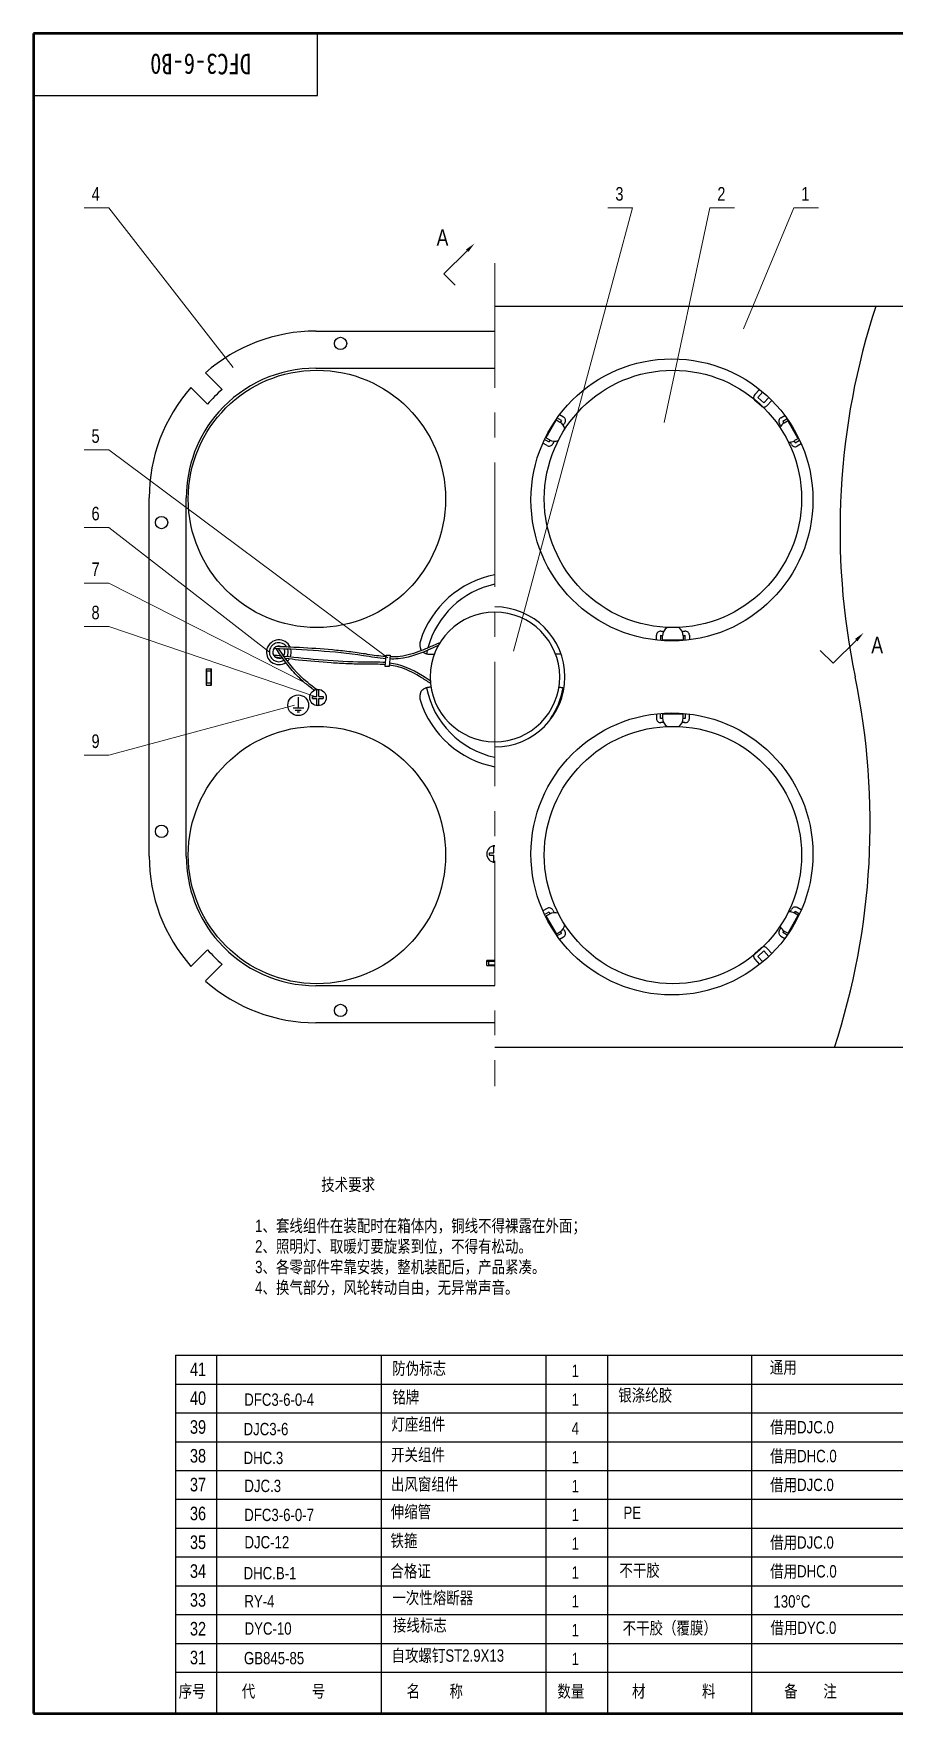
# Model space of a CAD drawing. Extents: x 2851 to 5144, y -2460 to -454.
# Drawn here: x 2850.9 to 3060, y -862.2 to -454.2 of the extents above; entities that cross this region are included whole.
import ezdxf

# ---------------------------------------------------------------- set-up
doc = ezdxf.new("R2010")
doc.units = 0
doc.header["$LTSCALE"] = 1.21
doc.header["$MEASUREMENT"] = 0
doc.linetypes.add('0', pattern=[0])
doc.linetypes.add('CENTERX2', pattern=[4, 2.5, -0.5, 0.5, -0.5])
doc.layers.get('0').update_dxf_attribs({"linetype": 'CONTINUOUS', "lineweight": 30})
doc.layers.add('center', color=1, linetype='CENTERX2', lineweight=15)
doc.layers.add('dim', color=5, linetype='CONTINUOUS', lineweight=15)
doc.styles.get("Standard").update_dxf_attribs({"font": 'txt.shx', "width": 0.8, "height": 3})

msp = doc.modelspace()

# ---------------------------------------------------------------- linework, layer by layer
at = {"lineweight": 53}
for p, q in [((3425.41, -454.18), (2850.91, -454.18)), ((2850.91, -454.18), (2850.91, -862.18))]:
    msp.add_line(p, q, dxfattribs=at)
for p, q in [((2850.91, -454.18), (2850.91, -469.18)), ((2919.91, -469.18), (2919.91, -454.18)), ((2850.91, -469.18), (2919.91, -469.18)), ((2956.25, -506.92), (2950.6, -512.57)), ((2950.6, -512.57), (2953.33, -515.3)), ((2975.46, -552.27), (2977.86, -548.11)), ((2977.43, -548.61), (2977.55, -548.69)), ((2978, -548.08), (2978.77, -548.53)), ((2979.15, -548.16), (2978.06, -547.53)), ((2978.65, -546.72), (2979.65, -547.3)), ((3032.43, -547.49), (3033.42, -546.92)), ((3034, -547.74), (3032.93, -548.36)), ((3033.3, -548.72), (3034.08, -548.27)), ((3036.61, -552.47), (3034.21, -548.31)), ((3034.52, -548.88), (3034.71, -548.77)), ((2975.65, -554.22), (2974.65, -553.65)), ((2975.06, -552.73), (2976.15, -553.36)), ((2976.27, -552.86), (2975.5, -552.41)), ((2975.68, -551.64), (2975.8, -551.72)), ((2975.81, -551.69), (2975.8, -551.72)), ((3036.58, -552.6), (3035.8, -553.05)), ((3035.93, -553.55), (3037.01, -552.93)), ((3036.27, -551.91), (3036.46, -551.8)), ((3037.42, -553.85), (3036.43, -554.42)), ((3002.24, -601.47), (3002.24, -600.32)), ((3003.24, -600.32), (3003.24, -601.58)), ((3003.74, -601.36), (3003.74, -600.46)), ((3003.84, -601.46), (3008.64, -601.46)), ((3004.49, -601.66), (3004.49, -601.44)), ((3007.96, -601.45), (3007.99, -601.44)), ((3007.99, -601.63), (3007.99, -601.44)), ((3008.74, -600.46), (3008.74, -601.36)), ((3009.24, -601.53), (3009.24, -600.32)), ((3010.24, -600.32), (3010.24, -601.42)), ((3050.8, -601.47), (3045.15, -607.12)), ((3045.15, -607.12), (3042.03, -604)), ((2915.2, -615.38), (2915.2, -617.89)), ((2918.7, -615.19), (2919.74, -615.19)), ((2918.7, -615.69), (2919.74, -615.69)), ((2919.74, -615.19), (2919.74, -613.58)), ((2919.74, -617.3), (2919.74, -615.69)), ((2920.24, -615.19), (2920.24, -613.58)), ((2920.24, -615.19), (2921.28, -615.19)), ((2920.24, -615.69), (2921.28, -615.69)), ((2920.24, -617.3), (2920.24, -615.69)), ((2913.98, -617.98), (2916.57, -617.98)), ((2914.49, -618.49), (2915.94, -618.49)), ((2914.92, -618.93), (2915.51, -618.93)), ((3002.24, -619.4), (3002.24, -620.55)), ((3003.24, -620.55), (3003.24, -619.3)), ((3003.74, -619.51), (3003.74, -620.41)), ((3003.84, -619.41), (3008.64, -619.41)), ((3004.49, -619.22), (3004.49, -619.44)), ((3007.96, -619.43), (3007.99, -619.44)), ((3007.99, -619.25), (3007.99, -619.44)), ((3008.74, -620.41), (3008.74, -619.51)), ((3009.24, -619.34), (3009.24, -620.55)), ((3010.24, -620.55), (3010.24, -619.45)), ((2962.74, -653.19), (2962.74, -651.58)), ((2961.7, -653.19), (2962.74, -653.19)), ((2961.7, -653.69), (2962.74, -653.69)), ((2962.74, -655.3), (2962.74, -653.69)), ((2975.65, -666.65), (2974.65, -667.23)), ((2975.06, -668.15), (2976.15, -667.52)), ((2975.46, -668.61), (2977.86, -672.77)), ((2976.27, -668.02), (2975.5, -668.47)), ((3036.61, -668.41), (3034.21, -672.57)), ((3036.58, -668.28), (3035.8, -667.83)), ((3035.93, -667.32), (3037.01, -667.95)), ((3036.27, -668.96), (3036.46, -669.08)), ((3037.42, -667.03), (3036.43, -666.46)), ((2975.68, -669.23), (2975.8, -669.16)), ((2975.81, -669.19), (2975.8, -669.16)), ((2977.43, -672.26), (2977.55, -672.19)), ((2978, -672.8), (2978.77, -672.35)), ((2979.15, -672.72), (2978.06, -673.34)), ((3034, -673.14), (3032.93, -672.52)), ((3033.3, -672.16), (3034.08, -672.61)), ((3034.52, -671.99), (3034.71, -672.1)), ((2978.65, -674.16), (2979.65, -673.58)), ((3032.43, -673.39), (3033.42, -673.96)), ((2885.41, -775.18), (3065.41, -775.18)), ((2895.41, -862.18), (2895.41, -775.18)), ((2935.41, -862.18), (2935.41, -775.18)), ((2975.42, -862.18), (2975.42, -775.18)), ((2990.42, -862.18), (2990.42, -775.18)), ((3025.42, -862.18), (3025.42, -775.18)), ((2885.41, -782.18), (3065.41, -782.18)), ((2885.41, -789.18), (3065.41, -789.18)), ((2885.41, -796.18), (3065.41, -796.18)), ((2885.41, -803.18), (3065.41, -803.18)), ((2885.41, -810.18), (3065.41, -810.18)), ((2885.41, -817.18), (3065.41, -817.18)), ((2885.41, -824.18), (3065.41, -824.18)), ((2885.41, -831.18), (3065.41, -831.18)), ((2885.41, -838.18), (3065.41, -838.18)), ((2885.41, -845.18), (3065.41, -845.18)), ((2885.41, -852.18), (3065.41, -852.18))]:
    msp.add_line(p, q)
at = {"color": 7, "linetype": 'Continuous'}
for p, q in [((3067.99, -520.44), (2962.99, -520.44)), ((2919.49, -526.44), (2962.99, -526.44)), ((2896.72, -540.63), (2892.67, -536.59)), ((2919.49, -535.44), (2962.99, -535.44)), ((2889.14, -540.12), (2893.18, -544.17)), ((3026.11, -541.86), (3027.26, -540.6)), ((3028.04, -541.23), (3026.84, -542.54)), ((3026.84, -542.54), (3028.32, -543.89)), ((3028.32, -543.89), (3029.53, -542.56)), ((3027.65, -544.62), (3026.17, -543.27)), ((3030.25, -543.26), (3029.06, -544.56)), ((2878.99, -653.94), (2878.99, -566.94)), ((2887.99, -653.94), (2887.99, -566.94)), ((2947.48, -604.94), (2948.28, -604.94)), ((2978.5, -604.94), (2977.7, -604.94)), ((2892.87, -608.44), (2894.12, -608.44)), ((2892.87, -608.44), (2892.87, -612.44)), ((2892.99, -608.94), (2893.99, -608.94)), ((2892.99, -611.94), (2892.99, -608.94)), ((2893.99, -611.94), (2892.99, -611.94)), ((2893.99, -608.44), (2893.99, -612.44)), ((2894.12, -612.44), (2894.12, -608.44)), ((2892.87, -612.44), (2894.12, -612.44)), ((2893.18, -676.71), (2889.14, -680.75)), ((3027.65, -676.25), (3026.17, -677.6)), ((3026.84, -678.34), (3028.32, -676.99)), ((3028.32, -676.99), (3029.53, -678.32)), ((3030.25, -677.62), (3029.06, -676.32)), ((2892.67, -684.29), (2896.72, -680.24)), ((2962.99, -679.31), (2960.99, -679.31)), ((2960.99, -680.56), (2960.99, -679.31)), ((2960.99, -679.44), (2962.99, -679.44)), ((2960.99, -680.56), (2962.99, -680.56)), ((2961.49, -680.44), (2961.49, -679.44)), ((2962.99, -680.44), (2961.49, -680.44)), ((3026.11, -679.02), (3027.26, -680.28)), ((3028.04, -679.65), (3026.84, -678.34)), ((2962.99, -685.44), (2919.49, -685.44)), ((2962.99, -694.44), (2919.49, -694.44)), ((3067.99, -700.44), (2962.99, -700.44))]:
    msp.add_line(p, q, dxfattribs=at)
at = {"linetype": '0'}
msp.add_line((2885.41, -775.18), (2885.41, -862.18), dxfattribs=at)
at = {"linetype": '0', "lineweight": 53}
msp.add_line((2850.91, -862.18), (3425.41, -862.18), dxfattribs=at)
for points in [[(2977.55, -548.69), (2977.53, -548.7), (2977.51, -548.73), (2977.49, -548.75)], [(3034.58, -548.95), (3034.56, -548.92), (3034.54, -548.9), (3034.52, -548.88)], [(2975.83, -551.63), (2975.81, -551.66), (2975.81, -551.69)], [(3036.27, -551.91), (3036.27, -551.88), (3036.26, -551.85), (3036.24, -551.82)], [(3004.49, -601.44), (3004.52, -601.45), (3004.55, -601.46), (3004.58, -601.46)], [(3007.9, -601.46), (3007.93, -601.46), (3007.96, -601.45)], [(2918.7, -615.44), (2918.7, -615.36), (2918.7, -615.27), (2918.7, -615.19)], [(2918.7, -615.69), (2918.7, -615.61), (2918.7, -615.52), (2918.7, -615.44)], [(2921.28, -615.19), (2921.28, -615.27), (2921.28, -615.36), (2921.28, -615.44)], [(2921.28, -615.44), (2921.28, -615.52), (2921.28, -615.61), (2921.28, -615.69)], [(3004.49, -619.44), (3004.52, -619.43), (3004.55, -619.42), (3004.58, -619.41)], [(3007.9, -619.41), (3007.93, -619.42), (3007.96, -619.43)], [(2961.7, -653.44), (2961.7, -653.36), (2961.7, -653.27), (2961.7, -653.19)], [(2961.7, -653.69), (2961.7, -653.61), (2961.7, -653.52), (2961.7, -653.44)], [(3036.27, -668.96), (3036.27, -668.99), (3036.26, -669.02), (3036.24, -669.06)], [(2975.83, -669.25), (2975.81, -669.22), (2975.81, -669.19)], [(2977.55, -672.19), (2977.53, -672.17), (2977.51, -672.15), (2977.49, -672.12)], [(3034.58, -671.93), (3034.56, -671.96), (3034.54, -671.98), (3034.52, -671.99)]]:
    msp.add_lwpolyline(points)
msp.add_lwpolyline([(2936.56, -605.18), (2937.51, -605.18), (2937.28, -607.87), (2936.33, -607.87)], close=True)
at = {"color": 7, "linetype": 'Continuous'}
for centre, radius in [((2925.49, -529.44), 1.5), ((3005.99, -567.44), 34.25), ((2919.74, -567.19), 31.25), ((3006.24, -567.19), 31.25), ((2881.99, -572.94), 1.5), ((3005.99, -653.44), 34.25), ((2919.74, -653.69), 31.25), ((3006.24, -653.69), 31.25), ((2881.99, -647.94), 1.5), ((2925.49, -691.44), 1.5)]:
    msp.add_circle(centre, radius, dxfattribs=at)
for centre, radius in [((2915.2, -617.31), 2.52), ((2919.99, -615.44), 2)]:
    msp.add_circle(centre, radius)
for centre, radius, start, end in [((3221.83, -574.82), 175, 161.8961, 191.7443), ((2919.49, -566.94), 40.5, 90, 131.461), ((2919.49, -566.94), 31.5, 90, 138.539), ((2919.49, -566.94), 40.5, 138.539, 180), ((2919.49, -566.94), 34.79, 130.8793, 139.1207), ((3026.84, -542.54), 1, 137.5742, 227.5742), ((2919.49, -566.94), 31.5, 138.539, 180), ((3028.32, -543.89), 1, 227.5742, 317.5742), ((2967.49, -608.94), 23.75, 100.9221, 162.1887), ((2967.49, -608.94), 21.5, 102.0815, 165.0001), ((2962.99, -610.44), 15.75, 90, 270), ((2962.99, -610.44), 17, 270, 90), ((2962.99, -610.44), 15.75, 270, 90), ((2910.49, -604.44), 3, 24.1536, 304.4515), ((2910.49, -604.44), 3, 337.0602, 13.8611), ((2947.26, -602.44), 2.5, 162.1887, 184.8058), ((2910.49, -604.44), 3, 314.0207, 326.7676), ((2967.49, -608.94), 21.5, 166.6805, 168.833), ((2879.15, -646.06), 175, 341.8961, 11.7443), ((2947.26, -615.44), 2.5, 175.1942, 197.8113), ((2967.49, -608.94), 21.5, 191.167, 257.9185), ((2958.49, -608.94), 21.5, 327.0454, 348.833), ((2967.49, -608.94), 23.75, 197.8113, 259.0779), ((2919.49, -653.94), 40.5, 180, 221.461), ((2919.49, -653.94), 31.5, 180, 221.461), ((2919.49, -653.94), 34.79, 220.8793, 229.1207), ((2919.49, -653.94), 31.5, 221.461, 270), ((3028.32, -676.99), 1, 42.4258, 132.4258), ((3026.84, -678.34), 1, 132.4258, 222.4258), ((2919.49, -653.94), 40.5, 228.539, 270)]:
    msp.add_arc(centre, radius, start, end, dxfattribs=at)
for centre, radius, start, end in [((2977.95, -548.16), 0.1, 60, 150), ((2977.52, -550.69), 2.5, 10.334, 60), ((3005.45, -566.82), 32.25, 144.6624, 145.5654), ((3005.45, -566.82), 31.25, 144.6624, 145.8803), ((2979.15, -548.16), 1, 324.6624, 60), ((3032.93, -548.36), 1, 120, 215.3376), ((3006.62, -567.01), 31.25, 34.1197, 35.3376), ((3034.55, -550.89), 2.5, 120, 156.2723), ((3006.62, -567.01), 32.25, 34.4346, 35.3376), ((3034.13, -548.36), 0.1, 30, 120), ((2975.55, -552.32), 0.1, 150, 240), ((2976.15, -553.36), 1, 240, 335.3376), ((3005.45, -566.82), 32.25, 154.4346, 155.3376), ((2977.52, -550.69), 2.5, 240, 289.9058), ((3005.45, -566.82), 31.25, 154.1197, 155.3376), ((3034.55, -550.89), 2.5, 263.6017, 300), ((3006.62, -567.01), 31.25, 24.6624, 25.8803), ((3035.93, -553.55), 1, 204.6624, 300), ((3006.62, -567.01), 32.25, 24.6624, 25.5654), ((3036.53, -552.52), 0.1, 300, 30), ((3003.24, -600.32), 1, 84.6624, 180), ((3006.24, -568.21), 31.25, 264.6624, 265.8803), ((3006.24, -600.46), 2.5, 124.6591, 180), ((3006.24, -600.46), 2.5, 360, 55.3409), ((3006.24, -568.21), 31.25, 274.1197, 275.3376), ((3009.24, -600.32), 1, 0, 95.3376), ((2910.49, -604.44), 2.3, 33.353, 303.8208), ((2910.49, -604.44), 1.48, 63.3053, 287.6159), ((2910.49, -604.44), 1.48, 322.3151, 32.5263), ((2910.49, -604.44), 2.3, 331.8167, 19.1045), ((3006.24, -568.21), 32.25, 264.6624, 265.5654), ((3003.84, -601.36), 0.1, 180, 270), ((3008.64, -601.36), 0.1, 270, 0), ((3006.24, -568.21), 32.25, 274.4346, 275.3376), ((2910.49, -604.44), 2.3, 316.3245, 317.5683), ((2919.99, -615.44), 1.88, 82.3517, 97.6483), ((2919.99, -615.44), 1.88, 262.3517, 277.6483), ((3003.84, -619.51), 0.1, 90, 180), ((3008.64, -619.51), 0.1, 360, 90), ((3003.24, -620.55), 1, 180, 275.3376), ((3006.24, -652.66), 32.25, 94.4346, 95.3376), ((3006.24, -652.66), 31.25, 94.1197, 95.3376), ((3006.24, -620.41), 2.5, 180, 235.3409), ((3006.24, -620.41), 2.5, 304.6591, 0), ((3006.24, -652.66), 31.25, 84.6624, 85.8803), ((3006.24, -652.66), 32.25, 84.6624, 85.5654), ((3009.24, -620.55), 1, 264.6624, 360), ((2962.99, -653.44), 2, 90, 270), ((2962.99, -653.44), 1.88, 90, 97.6483), ((2962.99, -653.44), 1.88, 262.3517, 270), ((2975.55, -668.56), 0.1, 120, 210), ((2976.15, -667.52), 1, 24.6624, 120), ((3005.45, -654.06), 32.25, 204.6624, 205.5654), ((2977.52, -670.19), 2.5, 70.0942, 120), ((3005.45, -654.06), 31.25, 204.6624, 205.8803), ((3034.55, -669.99), 2.5, 60, 96.3983), ((3006.62, -653.87), 31.25, 334.1197, 335.3376), ((3035.93, -667.32), 1, 60, 155.3376), ((3006.62, -653.87), 32.25, 334.4346, 335.3376), ((3036.53, -668.36), 0.1, 330, 60), ((2977.95, -672.72), 0.1, 210, 300), ((2977.52, -670.19), 2.5, 300, 349.666), ((3005.45, -654.06), 32.25, 214.4346, 215.3376), ((3005.45, -654.06), 31.25, 214.1197, 215.3376), ((2979.15, -672.72), 1, 300, 35.3376), ((3032.93, -672.52), 1, 144.6624, 240), ((3006.62, -653.87), 31.25, 324.6624, 325.8803), ((3034.55, -669.99), 2.5, 203.7277, 240), ((3006.62, -653.87), 32.25, 324.6624, 325.5654), ((3034.13, -672.52), 0.1, 240, 330)]:
    msp.add_arc(centre, radius, start, end)
for points, knots in [([(2936.48, -606.03), (2934.69, -605.9), (2925.55, -604.28), (2916.53, -603.84), (2909.32, -603.54)], [13.295874, 13.295874, 13.295874, 13.295874, 18.709168, 40.514127, 40.514127, 40.514127, 40.514127]), ([(2919.05, -613.67), (2918.83, -613.51), (2918.61, -613.34), (2917.7, -612.62), (2917.01, -612.07), (2915.81, -611.02), (2915.3, -610.54), (2914.32, -609.53), (2913.86, -609.01), (2912.52, -607.39), (2911.69, -606.26), (2910.6, -604.7), (2910.31, -604.29), (2909.84, -603.56)], [0.485583, 0.485583, 0.485583, 0.485583, 1.310442, 1.310442, 3.931327, 3.931327, 6.003881, 6.003881, 8.076435, 8.076435, 12.221544, 12.221544, 13.724941, 13.724941, 13.724941, 13.724941]), ([(2936.53, -605.53), (2936.29, -605.52), (2936.05, -605.5), (2934.41, -605.33), (2932.97, -605.09), (2930.18, -604.66), (2928.84, -604.47), (2926.16, -604.15), (2924.83, -604.01), (2920.83, -603.64), (2918.17, -603.47), (2913.66, -603.23), (2911.8, -603.14), (2909.94, -603.07)], [13.290038, 13.290038, 13.290038, 13.290038, 14.015513, 14.015513, 18.324781, 18.324781, 22.318505, 22.318505, 26.312229, 26.312229, 34.299678, 34.299678, 39.906269, 39.906269, 39.906269, 39.906269]), ([(2919.61, -613.48), (2918.19, -612.38), (2914.61, -609.6), (2912, -605.85), (2910.43, -603.59)], [0.165441, 0.165441, 0.165441, 0.165441, 5.509572, 13.724941, 13.724941, 13.724941, 13.724941]), ([(2949.22, -602.8), (2946.01, -604.27), (2942.16, -606.03), (2938.11, -606.1), (2937.43, -606.08)], [0, 0, 0, 0, 10.276252, 12.34205, 12.34205, 12.34205, 12.34205]), ([(2949.62, -602.12), (2948.58, -602.54), (2948.14, -602.74), (2946.85, -603.32), (2945.99, -603.7), (2943.41, -604.72), (2941.69, -605.25), (2939.28, -605.56), (2938.6, -605.6), (2937.76, -605.59), (2937.62, -605.59), (2937.47, -605.58)], [0, 0, 0, 0, 1.386607, 1.386607, 4.15982, 4.15982, 9.706246, 9.706246, 11.86088, 11.86088, 12.314654, 12.314654, 12.314654, 12.314654]), ([(2936.41, -606.97), (2934.61, -606.81), (2926.21, -606.96), (2918.06, -606.16), (2911.73, -605.44)], [13.300691, 13.300691, 13.300691, 13.300691, 18.709168, 37.944553, 37.944553, 37.944553, 37.944553]), ([(2936.36, -607.47), (2936.13, -607.45), (2935.9, -607.43), (2934.25, -607.33), (2932.79, -607.34), (2929.97, -607.33), (2928.61, -607.3), (2925.92, -607.2), (2924.58, -607.12), (2920.57, -606.86), (2917.92, -606.61), (2914.22, -606.22), (2913.17, -606.1), (2912.12, -605.98)], [13.300184, 13.300184, 13.300184, 13.300184, 14.015513, 14.015513, 18.324781, 18.324781, 22.318505, 22.318505, 26.312229, 26.312229, 34.299678, 34.299678, 37.486683, 37.486683, 37.486683, 37.486683]), ([(2947.32, -612), (2947.21, -611.93), (2947.11, -611.87), (2946.22, -611.28), (2945.43, -610.77), (2943.04, -609.36), (2941.43, -608.56), (2939.09, -607.87), (2938.43, -607.73), (2937.6, -607.61), (2937.45, -607.58), (2937.31, -607.57)], [1.026092, 1.026092, 1.026092, 1.026092, 1.386607, 1.386607, 4.15982, 4.15982, 9.706246, 9.706246, 11.86088, 11.86088, 12.325207, 12.325207, 12.325207, 12.325207]), ([(2947.27, -611.37), (2944.73, -609.7), (2941.56, -607.78), (2938.03, -607.15), (2937.35, -607.07)], [1.406067, 1.406067, 1.406067, 1.406067, 10.276252, 12.347163, 12.347163, 12.347163, 12.347163])]:
    msp.add_open_spline(points, degree=3, knots=knots)
for points in [[(2944.77, -602.65), (2944.77, -602.88), (2944.79, -603.1), (2944.83, -603.3), (2944.87, -603.48), (2944.92, -603.64), (2944.97, -603.77), (2945.06, -603.96)], [(2945.2, -604.12), (2945.06, -603.96)], [(2945.56, -604.42), (2945.73, -604.53), (2945.93, -604.63), (2945.99, -604.66)], [(2945.99, -604.66), (2946.15, -604.73), (2946.4, -604.8), (2946.57, -604.85)], [(2946.57, -604.85), (2946.66, -604.87), (2946.68, -604.87)], [(2946.68, -604.87), (2946.78, -604.89)], [(2946.78, -604.89), (2946.94, -604.91), (2947.23, -604.93)], [(2947.23, -604.93), (2947.35, -604.94), (2947.48, -604.94)], [(2978.75, -604.93), (2978.63, -604.94), (2978.5, -604.94)], [(2978.99, -604.92), (2978.75, -604.93)], [(2945.06, -613.92), (2944.97, -614.11), (2944.92, -614.24), (2944.87, -614.4), (2944.83, -614.58), (2944.79, -614.78), (2944.77, -615), (2944.77, -615.23)], [(2945.06, -613.92), (2945.21, -613.75)], [(2945.21, -613.75), (2945.38, -613.59)], [(2945.38, -613.59), (2945.56, -613.45)], [(2945.99, -613.22), (2945.93, -613.25), (2945.73, -613.35), (2945.56, -613.45)], [(2946.57, -613.03), (2946.39, -613.07), (2946.15, -613.15), (2945.99, -613.22)], [(2946.68, -613.01), (2946.65, -613.01), (2946.57, -613.03)], [(2946.78, -612.99), (2946.68, -613.01)], [(2947.23, -612.95), (2946.93, -612.97), (2946.78, -612.99)], [(2947.45, -612.94), (2947.35, -612.94), (2947.23, -612.95)], [(2978.53, -612.94), (2978.63, -612.94), (2978.75, -612.95)], [(2978.75, -612.95), (2979.05, -612.97), (2979.2, -612.99)], [(2979.2, -612.99), (2979.3, -613.01)], [(2979.3, -613.01), (2979.33, -613.01), (2979.41, -613.03)], [(2979.41, -613.03), (2979.59, -613.07), (2979.73, -613.12)]]:
    msp.add_spline(points, degree=3, dxfattribs=at)
for points in [[(2911.06, -605.36), (2910.43, -605.29), (2909.81, -605.21), (2909.19, -605.14)], [(2911.45, -605.91), (2910.88, -605.84), (2910.3, -605.77), (2909.73, -605.71)]]:
    msp.add_open_spline(points, degree=3)
msp.add_open_spline([(2945.56, -604.42), (2945.55, -604.42), (2945.55, -604.42), (2945.54, -604.41)], degree=3, dxfattribs=at)
for points in [[(2956.54, -507.22), (2955.95, -506.63), (2958.02, -505.16)], [(3051.09, -601.77), (3050.5, -601.18), (3052.56, -599.71)]]:
    msp.add_solid(points)
at = {"layer": 'center', "ltscale": 10}
msp.add_line((2962.99, -509.93), (2962.99, -709.83), dxfattribs=at)
at = {"layer": 'dim'}
for p, q in [((2863.19, -496.48), (2869.19, -496.48)), ((2899.42, -535.26), (2869.19, -496.48)), ((2967.53, -604.14), (2996.44, -496.48)), ((2996.44, -496.48), (2990.44, -496.48)), ((3004.09, -548.64), (3015.19, -496.48)), ((3015.19, -496.48), (3021.19, -496.48)), ((3023.4, -525.89), (3035.58, -496.48)), ((3035.58, -496.48), (3041.58, -496.48)), ((2869.19, -555.3), (2863.19, -555.3)), ((2936.99, -605.78), (2869.19, -555.3)), ((2869.19, -574.13), (2863.19, -574.13)), ((2908.19, -604.44), (2869.19, -574.13)), ((2869.19, -587.67), (2863.19, -587.67)), ((2916.73, -611.82), (2869.19, -587.67)), ((2869.19, -598.17), (2863.19, -598.17)), ((2919.29, -615.19), (2869.19, -598.17)), ((2914.33, -617.31), (2869.19, -629.43)), ((2869.19, -629.43), (2863.19, -629.43))]:
    msp.add_line(p, q, dxfattribs=at)

# ---------------------------------------------------------------- texts
at = {"insert": (2903.73, -464.09), "char_height": 5, "width": 60, "attachment_point": 1, "rotation": 180}
msp.add_mtext('{\\fSimSun|b0|i0|c134|p2;DFC3-6-B0}', dxfattribs=at)
at = {"attachment_point": 1}
for s, insert, char_height, width in [('{\\fￋￎￌ￥|b0|i0|c134|p2;4}', (2865.01, -491.46), 3.3, 37.1731), ('{\\fￋￎￌ￥|b0|i0|c134|p2;3}', (2992.26, -491.46), 3.3, 39), ('{\\fￋￎￌ￥|b0|i0|c134|p2;2}', (3017.02, -491.46), 3.3, 39), ('\\fￋￎￌ￥|b0|i0|c134|p2;1', (3037.41, -491.46), 3.3, 39), ('{\\fￋￎￌ￥|b0|i0|c134|p2;A}', (2948.82, -501.71), 4, 10.2279), ('{\\fￋￎￌ￥|b0|i0|c134|p2;5}', (2864.98, -550.28), 3.3, 39), ('{\\fￋￎￌ￥|b0|i0|c134|p2;6}', (2864.98, -569.11), 3.3, 39), ('{\\fￋￎￌ￥|b0|i0|c134|p2;7}', (2864.98, -582.64), 3.3, 39), ('{\\fￋￎￌ￥|b0|i0|c134|p2;8}', (2864.98, -593.15), 3.3, 39), ('{\\fￋￎￌ￥|b0|i0|c134|p2;A}', (3054.43, -600.69), 4, 10.2279), ('{\\fￋￎￌ￥|b0|i0|c134|p2;9}', (2864.98, -624.4), 3.3, 39), ('{\\fￋￎￌ￥|b0|i0|c134|p2;          \\fﾷￂￋￎ_GB2312|b0|i0|c134|p49;       \\fￋￎￌ￥|b0|i0|c134|p2; 技术要求\\P\\P1、套线组件在装配时在箱体内，铜线不得裸露在外面；\\P2、照明灯、取暖灯要旋紧到位，不得有松动。\\P3、各零部件牢靠安装，整机装配后，产品紧凑。\\P4、换气部分，风轮转动自由，无异常声音。}', (2904.73, -732.24), 3, 143), ('{\\fￋￎￌ￥|b0|i0|c134|p2;41}', (2888.89, -776.96), 3.3, 39), ('{\\fￋￎￌ￥|b0|i0|c134|p2;防伪标志}', (2938.03, -776.88), 3, 39), ('\\fￋￎￌ￥|b0|i0|c134|p2;1', (2981.63, -777.45), 3, 39), ('{\\fￋￎￌ￥|b0|i0|c134|p2;通用}', (3029.77, -776.63), 3, 39), ('{\\fￋￎￌ￥|b0|i0|c134|p2;40}', (2888.89, -783.96), 3.3, 39), ('{\\fￋￎￌ￥|b0|i0|c134|p2;DFC3-6-0-4}', (2902.09, -784.47), 3, 39), ('{\\fￋￎￌ￥|b0|i0|c134|p2;铭牌}', (2938.03, -783.88), 3, 39), ('\\fￋￎￌ￥|b0|i0|c134|p2;1', (2981.63, -784.45), 3, 39), ('{\\fￋￎￌ￥|b0|i0|c134|p2;39}', (2888.89, -790.96), 3.3, 39), ('{\\fￋￎￌ￥|b0|i0|c134|p2;灯座组件}', (2937.84, -790.45), 3, 39), ('{\\fￋￎￌ￥|b0|i0|c134|p2;4}', (2981.63, -791.45), 3, 39), ('{\\fￋￎￌ￥|b0|i0|c134|p2;借用DJC.0}', (3029.85, -791.17), 3, 45), ('{\\fￋￎￌ￥|b0|i0|c134|p2;DJC3-6}', (2901.93, -791.62), 3, 39), ('{\\fￋￎￌ￥|b0|i0|c134|p2;38}', (2888.89, -797.96), 3.3, 39), ('{\\fￋￎￌ￥|b0|i0|c134|p2;DHC.3}', (2901.93, -798.62), 3, 39), ('\\fￋￎￌ￥|b0|i0|c134|p2;开关组件', (2937.76, -797.87), 3, 39), ('\\fￋￎￌ￥|b0|i0|c134|p2;1', (2981.63, -798.45), 3, 39), ('\\fￋￎￌ￥|b0|i0|c134|p2;借用DHC.0', (3029.85, -798.17), 3, 45.045), ('{\\fￋￎￌ￥|b0|i0|c134|p2;37}', (2888.89, -804.96), 3.3, 39), ('{\\fￋￎￌ￥|b0|i0|c134|p2;DJC.3}', (2902.12, -805.42), 3, 39), ('\\fￋￎￌ￥|b0|i0|c134|p2;出风窗组件', (2937.73, -805.02), 3, 39), ('\\fￋￎￌ￥|b0|i0|c134|p2;1', (2981.63, -805.45), 3, 39), ('{\\fￋￎￌ￥|b0|i0|c134|p2;借用DJC.0}', (3029.85, -805.17), 3, 45), ('{\\fￋￎￌ￥|b0|i0|c134|p2;36}', (2888.89, -811.96), 3.3, 39), ('\\fￋￎￌ￥|b0|i0|c134|p2;伸缩管', (2937.68, -811.7), 3, 39), ('{\\fￋￎￌ￥|b0|i0|c134|p2;DFC3-6-0-7}', (2902.09, -812.47), 3, 39), ('\\fￋￎￌ￥|b0|i0|c134|p2;1', (2981.63, -812.45), 3, 39), ('{\\fￋￎￌ￥|b0|i0|c134|p2;PE}', (2994.21, -811.94), 3, 39), ('{\\fￋￎￌ￥|b0|i0|c134|p2;35}', (2888.89, -818.96), 3.3, 39), ('{\\fￋￎￌ￥|b0|i0|c134|p2;DJC-12}', (2902.14, -819.1), 3, 39), ('\\fￋￎￌ￥|b0|i0|c134|p2;铁箍', (2937.61, -818.72), 3, 39), ('\\fￋￎￌ￥|b0|i0|c134|p2;1', (2981.63, -819.45), 3, 39), ('{\\fￋￎￌ￥|b0|i0|c134|p2;借用DJC.0}', (3029.85, -819.17), 3, 45), ('{\\fￋￎￌ￥|b0|i0|c134|p2;34}', (2888.89, -825.96), 3.3, 39), ('{\\fￋￎￌ￥|b0|i0|c134|p2;DHC.B-1}', (2901.93, -826.62), 3, 39), ('\\fￋￎￌ￥|b0|i0|c134|p2;合格证', (2937.6, -826.11), 3, 39), ('\\fￋￎￌ￥|b0|i0|c134|p2;1', (2981.63, -826.45), 3, 39), ('{\\fￋￎￌ￥|b0|i0|c134|p2;不干胶}', (2993.22, -825.94), 3, 39), ('\\fￋￎￌ￥|b0|i0|c134|p2;借用DHC.0', (3029.85, -826.17), 3, 45.045), ('{\\fￋￎￌ￥|b0|i0|c134|p2;一次性熔断器}', (2938.07, -832.6), 3, 39), ('{\\fￋￎￌ￥|b0|i0|c134|p2;33}', (2888.89, -832.96), 3.3, 39), ('{\\fￋￎￌ￥|b0|i0|c134|p2;RY-4}', (2902.12, -833.42), 3, 39), ('\\fￋￎￌ￥|b0|i0|c134|p2;1', (2981.63, -833.45), 3, 39), ('{\\fￋￎￌ￥|b0|i0|c134|p2;130%%dC}', (3030.66, -833.48), 3, 39), ('{\\fￋￎￌ￥|b0|i0|c134|p2;32}', (2888.89, -839.96), 3.3, 39), ('\\fￋￎￌ￥|b0|i0|c134|p2;DYC-10', (2902.17, -840.06), 3, 39), ('{\\fￋￎￌ￥|b0|i0|c134|p2;接线标志}', (2938.21, -839.26), 3, 39), ('\\fￋￎￌ￥|b0|i0|c134|p2;1', (2981.63, -840.45), 3, 39), ('\\fￋￎￌ￥|b0|i0|c134|p2;不干胶（覆膜）', (2994.01, -839.94), 3, 39), ('\\fￋￎￌ￥|b0|i0|c134|p2;借用DYC.0', (3029.93, -839.87), 3, 39), ('{\\fￋￎￌ￥|b0|i0|c134|p2;31}', (2888.89, -846.96), 3.3, 39), ('\\fￋￎￌ￥|b0|i0|c134|p2;GB845-85', (2902.02, -847.26), 3, 39), ('{\\fￋￎￌ￥|b0|i0|c134|p2;自攻螺钉ST2.9X13}', (2937.85, -846.63), 3, 39), ('\\fￋￎￌ￥|b0|i0|c134|p2;1', (2981.63, -847.45), 3, 39), ('\\fISOCP|b0|i0|c134|p2;序号', (2886.16, -855.31), 3, 8), ('\\fￋￎￌ￥|b0|i0|c134|p2;代\\Fisocp.shx;          \\fￋￎￌ￥|b0|i0|c134|p2;号', (2901.48, -855.3), 3, 42), ('\\fￋￎￌ￥|b0|i0|c134|p2;名        称', (2941.54, -855.3), 3, 39), ('{\\fISOCP|b0|i0|c134|p2;数量}', (2978.16, -855.31), 3, 10), ('{\\fￋￎￌ￥|b0|i0|c134|p2;材\\Fisocp.shx;          \\fￋￎￌ￥|b0|i0|c134|p2;料}', (2996.29, -855.3), 3, 42), ('{\\fￋￎￌ￥|b0|i0|c134|p2;备       注        }', (3033.25, -855.3), 3, 39)]:
    msp.add_mtext(s, dxfattribs=dict(at, insert=insert, char_height=char_height, width=width))
at = {"lineweight": 9, "insert": (2992.95, -783.41), "char_height": 3, "width": 50, "attachment_point": 1}
msp.add_mtext('{\\fￋￎￌ￥|b0|i0|c134|p2;银涤纶胶}', dxfattribs=at)

doc.saveas('drawing.dxf')
